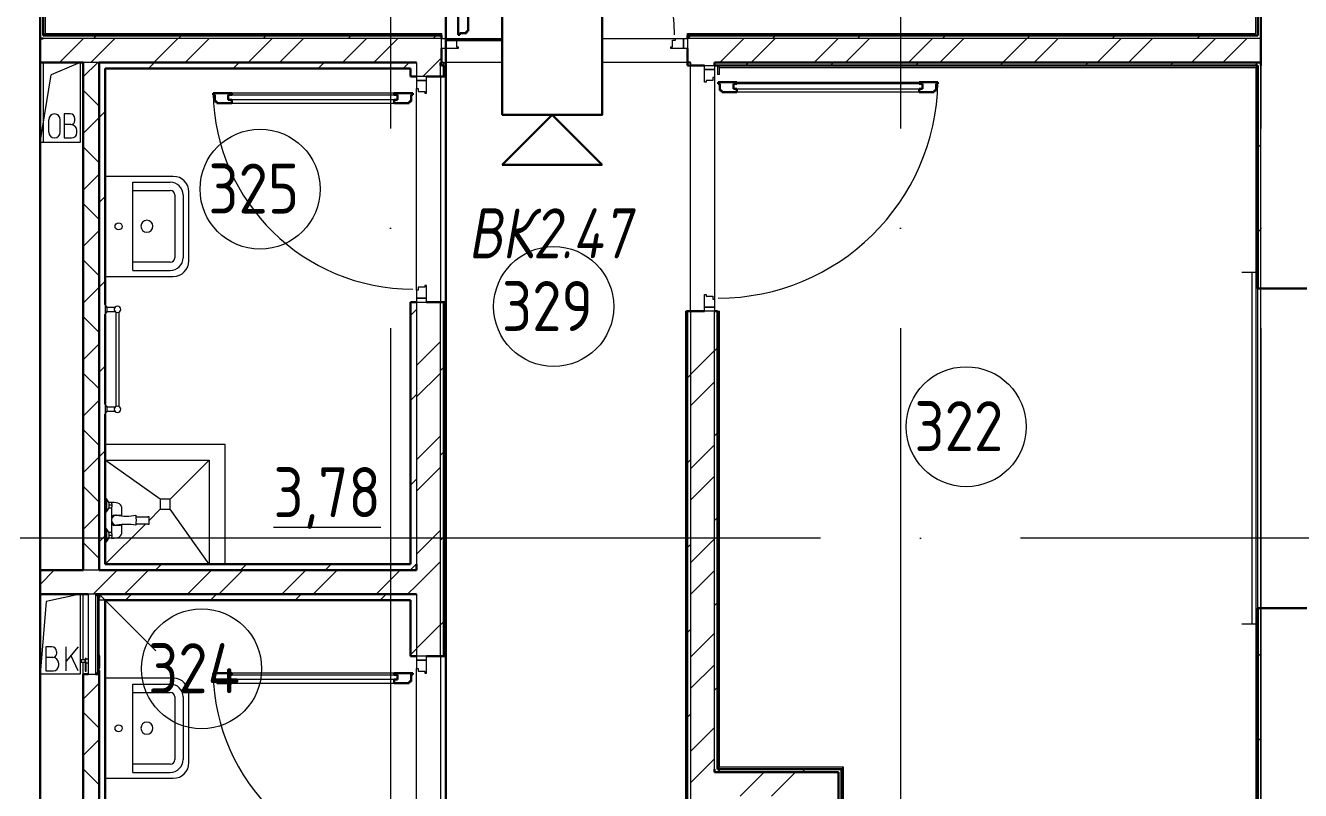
# Model space of a CAD drawing. Header units: millimetres. Extents: x -495897 to 1376592, y -28539 to 470976.
# Drawn here: x 274066 to 280438, y 382674 to 386500 of the extents above; entities that cross this region are included whole.
import ezdxf
from ezdxf.enums import TextEntityAlignment as Align

# ---------------------------------------------------------------- set-up
doc = ezdxf.new("R2010")
doc.units = ezdxf.units.MM
doc.set_wipeout_variables(frame=1)
doc.linetypes.add('ADSK_Линия сетки', pattern=[25, 20, -2.5, 0, -2.5])
for name, color, linetype, lineweight in [('RC-Видеонаблюдение', 5, 'Continuous', 30), ('RC-Линии_связи-Адресные', 5, 'Continuous', 30), ('Двери', 252, 'Continuous', 9), ('Линии', 7, 'Continuous', 9), ('Марки помещений', 252, 'Continuous', 20), ('Обобщенные модели', 252, 'Continuous', 18), ('Оборудование', 8, 'Continuous', 18), ('Ограждение', 252, 'Continuous', 9), ('Оси', 252, 'Continuous', 9), ('Перекрытие', 252, 'Continuous', 18), ('Сантехника', 252, 'Continuous', 9), ('Стены внутренние', 7, 'Continuous', 18), ('Стены наружные', 7, 'Continuous', 18), ('Стены штриховка', 7, 'Continuous', 9)]:
    doc.layers.add(name, color=color, linetype=linetype, lineweight=lineweight)
doc.layers.add('RC-Позиционные_обозначения', color=7, linetype='Continuous')
doc.layers.add('Двери открывание', color=7, linetype='Continuous', lineweight=9, true_color=0xc0c0c0)
doc.styles.add('GOST Common_2', font='', dxfattribs={"width": 0.9, "height": 250})
doc.styles.add('RubezhCAD', font='', dxfattribs={"oblique": 10})
doc.styles.get("Standard").update_dxf_attribs({"font": ''})
doc.styles.get('GOST Common_2').set_extended_font_data('GOST type B')
doc.styles.get('RubezhCAD').set_extended_font_data('GOST type A')
doc.styles.get('Standard').set_extended_font_data('GOST type B')

# ---------------------------------------------------------------- blocks, each defined once
blk = doc.blocks.new('RC-UGO-CAM-01')
blk.add_attdef('PSTN', text='', height=2.5).set_placement((4.626, 3.284), align=Align.BOTTOM_LEFT)
at = {"color": 1}
blk.add_wipeout([(3.743, 0), (6.243, 2.499), (6.243, -2.499)], dxfattribs=at)
blk.add_line((6.243, 2.499), (6.243, -2.499), dxfattribs=at)
blk.add_wipeout([(-3.743, -2.499), (-3.741, 2.497), (3.743, 2.499), (3.743, -2.499)], dxfattribs=at)
for q in [(6.243, 2.499), (6.243, -2.499)]:
    blk.add_line((3.743, 0), q, dxfattribs=at)
blk.add_lwpolyline([(3.743, -2.499), (3.743, 2.499), (-3.743, 2.499), (-3.743, -2.499), (3.743, -2.499)], close=True, dxfattribs=at)
blk = doc.blocks.new('3 этаж')
at = {"color": 251, "lineweight": 18, "true_color": 0x636466}
for p, q in [((274925.4, 23219.9), (274895.8, 22856.6)), ((275095.8, 23256.6), (274925.4, 23219.9)), ((275095.8, 23256.6), (275095.8, 22856.6)), ((274954.6, 22994.2), (274924.6, 22994.2)), ((274924.6, 22994.2), (274924.6, 22874.2)), ((274958, 22940.8), (274924.6, 22940.8)), ((274978, 22960.8), (274978, 22970.8)), ((275084.6, 22994.2), (275024.6, 22922.7)), ((275024.6, 22874.2), (275024.6, 22994.2)), ((275084.6, 22874.2), (275048.7, 22951.3)), ((274988, 22900.8), (274988, 22910.8)), ((275095.8, 22856.6), (274895.8, 22856.6)), ((274924.6, 22874.2), (274961.3, 22874.2))]:
    blk.add_line(p, q, dxfattribs=at)
for centre, radius, start, end in [((274954.6, 22970.8), 23.3, 0, 90), ((274958, 22960.8), 20, 270, 0), ((274958, 22910.8), 30, 0, 90), ((274961.3, 22900.8), 26.7, 270, 0)]:
    blk.add_arc(centre, radius, start, end, dxfattribs=at)
at = {"layer": 'Двери', "color": 251, "lineweight": 30, "true_color": 0x636466}
for p, q in [((276984.8, 26054.6), (276984.8, 26148.6)), ((277034.8, 26148.6), (277034.8, 26072.6)), ((276992.8, 26063.6), (276992.8, 26054.6)), ((277026.8, 26063.6), (276992.8, 26063.6)), ((277026.8, 26072.6), (277026.8, 26063.6)), ((277034.8, 26072.6), (277026.8, 26072.6)), ((276992.8, 26054.6), (276984.8, 26054.6)), ((278283.8, 25817.9), (278377.8, 25817.9)), ((278283.8, 25809.9), (278283.8, 25817.9)), ((278292.8, 25809.9), (278283.8, 25809.9)), ((278292.8, 25775.9), (278292.8, 25809.9)), ((278359.8, 25808.9), (278377.8, 25808.9)), ((278359.8, 25784.9), (278359.8, 25808.9)), ((278377.8, 25808.9), (278377.8, 25817.9)), ((279287.8, 25817.9), (279381.8, 25817.9)), ((279287.8, 25808.9), (279287.8, 25817.9)), ((279305.8, 25808.9), (279287.8, 25808.9)), ((279305.8, 25784.9), (279305.8, 25808.9)), ((279372.8, 25809.9), (279372.8, 25775.9)), ((279381.8, 25809.9), (279372.8, 25809.9)), ((279381.8, 25817.9), (279381.8, 25809.9)), ((275853.8, 25762.9), (275759.8, 25762.9)), ((275759.8, 25762.9), (275759.8, 25754.9)), ((275759.8, 25754.9), (275768.8, 25754.9)), ((275768.8, 25754.9), (275768.8, 25720.9)), ((275835.8, 25753.9), (275853.8, 25753.9)), ((275835.8, 25729.9), (275835.8, 25753.9)), ((275853.8, 25753.9), (275853.8, 25762.9)), ((276757.8, 25762.9), (276663.8, 25762.9)), ((276663.8, 25753.9), (276663.8, 25762.9)), ((276681.8, 25753.9), (276663.8, 25753.9)), ((276681.8, 25729.9), (276681.8, 25753.9)), ((276748.8, 25720.9), (276748.8, 25754.9)), ((276748.8, 25754.9), (276757.8, 25754.9)), ((276757.8, 25754.9), (276757.8, 25762.9)), ((278301.8, 25775.9), (278292.8, 25775.9)), ((278301.8, 25767.9), (278301.8, 25775.9)), ((278377.8, 25767.9), (278301.8, 25767.9)), ((278377.8, 25784.9), (278359.8, 25784.9)), ((278377.8, 25767.9), (278377.8, 25784.9)), ((279287.8, 25784.9), (279305.8, 25784.9)), ((279287.8, 25767.9), (279287.8, 25784.9)), ((279363.8, 25767.9), (279287.8, 25767.9)), ((279363.8, 25775.9), (279363.8, 25767.9)), ((279372.8, 25775.9), (279363.8, 25775.9)), ((275768.8, 25720.9), (275777.8, 25720.9)), ((275777.8, 25720.9), (275777.8, 25712.9)), ((275777.8, 25712.9), (275853.8, 25712.9)), ((275853.8, 25729.9), (275835.8, 25729.9)), ((275853.8, 25712.9), (275853.8, 25729.9)), ((276663.8, 25729.9), (276681.8, 25729.9)), ((276663.8, 25712.9), (276663.8, 25729.9)), ((276663.8, 25712.9), (276739.8, 25712.9)), ((276739.8, 25712.9), (276739.8, 25720.9)), ((276739.8, 25720.9), (276748.8, 25720.9)), ((275853.8, 22862.6), (275759.8, 22862.6)), ((275759.8, 22862.6), (275759.8, 22854.6)), ((275759.8, 22854.6), (275768.8, 22854.6)), ((275768.8, 22854.6), (275768.8, 22820.6)), ((275768.8, 22820.6), (275777.8, 22820.6)), ((275777.8, 22820.6), (275777.8, 22812.6)), ((275777.8, 22812.6), (275853.8, 22812.6)), ((275835.8, 22853.6), (275853.8, 22853.6)), ((275835.8, 22829.6), (275835.8, 22853.6)), ((275853.8, 22829.6), (275835.8, 22829.6)), ((275853.8, 22853.6), (275853.8, 22862.6)), ((275853.8, 22812.6), (275853.8, 22829.6)), ((276757.8, 22862.6), (276663.8, 22862.6)), ((276663.8, 22853.6), (276663.8, 22862.6)), ((276681.8, 22853.6), (276663.8, 22853.6)), ((276663.8, 22829.6), (276681.8, 22829.6)), ((276663.8, 22812.6), (276663.8, 22829.6)), ((276663.8, 22812.6), (276739.8, 22812.6)), ((276681.8, 22829.6), (276681.8, 22853.6)), ((276739.8, 22812.6), (276739.8, 22820.6)), ((276739.8, 22820.6), (276748.8, 22820.6)), ((276748.8, 22820.6), (276748.8, 22854.6)), ((276748.8, 22854.6), (276757.8, 22854.6)), ((276757.8, 22854.6), (276757.8, 22862.6))]:
    blk.add_line(p, q, dxfattribs=at)
at = {"layer": 'Двери', "color": 251, "true_color": 0x636466}
for p, q in [((276900.8, 26036.6), (276920.8, 26036.6)), ((276900.8, 25986.6), (276900.8, 26036.6)), ((276920.8, 26036.6), (276920.8, 25986.6)), ((276920.8, 26036.6), (276961.8, 26036.6)), ((276920.8, 25986.6), (276920.8, 26036.6)), ((276961.8, 26036.6), (276961.8, 26028.6)), ((276961.8, 26028.6), (276975.8, 26028.6)), ((276975.8, 26028.6), (276975.8, 25994.6)), ((278055.8, 26028.6), (278069.8, 26028.6)), ((278055.8, 25994.6), (278055.8, 26028.6)), ((278069.8, 26028.6), (278069.8, 26036.6)), ((278069.8, 26036.6), (278110.8, 26036.6)), ((278110.8, 26036.6), (278130.8, 26036.6)), ((278110.8, 25986.6), (278110.8, 26036.6)), ((278110.8, 26036.6), (278110.8, 25986.6)), ((278130.8, 26036.6), (278130.8, 25986.6)), ((276920.8, 25986.6), (276900.8, 25986.6)), ((276984.8, 25986.6), (276920.8, 25986.6)), ((276975.8, 25994.6), (276984.8, 25994.6)), ((276984.8, 25994.6), (276984.8, 25986.6)), ((278046.8, 25994.6), (278055.8, 25994.6)), ((278046.8, 25986.6), (278046.8, 25994.6)), ((278110.8, 25986.6), (278046.8, 25986.6)), ((278130.8, 25986.6), (278110.8, 25986.6)), ((278215.8, 25881.9), (278215.8, 25901.9)), ((278215.8, 25901.9), (278265.8, 25901.9)), ((278265.8, 25881.9), (278215.8, 25881.9)), ((278215.8, 25881.9), (278265.8, 25881.9)), ((278215.8, 25817.9), (278215.8, 25881.9)), ((278265.8, 25901.9), (278265.8, 25881.9)), ((278265.8, 25881.9), (278265.8, 25840.9)), ((276825.8, 25846.9), (276775.8, 25846.9)), ((276775.8, 25846.9), (276775.8, 25826.9)), ((276775.8, 25826.9), (276825.8, 25826.9)), ((276825.8, 25826.9), (276775.8, 25826.9)), ((276775.8, 25826.9), (276775.8, 25785.9)), ((276825.8, 25826.9), (276825.8, 25846.9)), ((276825.8, 25762.9), (276825.8, 25826.9)), ((278223.8, 25817.9), (278215.8, 25817.9)), ((278223.8, 25826.9), (278223.8, 25817.9)), ((278257.8, 25826.9), (278223.8, 25826.9)), ((278257.8, 25840.9), (278257.8, 25826.9)), ((278265.8, 25840.9), (278257.8, 25840.9)), ((278359.8, 25808.9), (278359.8, 25784.9)), ((279305.8, 25808.9), (278359.8, 25808.9)), ((278377.8, 25817.9), (279287.8, 25817.9)), ((279305.8, 25784.9), (279305.8, 25808.9)), ((275835.8, 25753.9), (276681.8, 25753.9)), ((275835.8, 25729.9), (275835.8, 25753.9)), ((276663.8, 25762.9), (275853.8, 25762.9)), ((276681.8, 25753.9), (276681.8, 25729.9)), ((276775.8, 25785.9), (276783.8, 25785.9)), ((276783.8, 25785.9), (276783.8, 25771.9)), ((276783.8, 25771.9), (276817.8, 25771.9)), ((276817.8, 25771.9), (276817.8, 25762.9)), ((276817.8, 25762.9), (276825.8, 25762.9)), ((278359.8, 25784.9), (279305.8, 25784.9)), ((279287.8, 25767.9), (278377.8, 25767.9)), ((276681.8, 25729.9), (275835.8, 25729.9)), ((275853.8, 25712.9), (276663.8, 25712.9)), ((280980.8, 24866.6), (280901.3, 24866.6)), ((280950.8, 24866.6), (280950.8, 23106.6)), ((276817.8, 24791.9), (276783.8, 24791.9)), ((276783.8, 24791.9), (276783.8, 24777.9)), ((276825.8, 24800.9), (276817.8, 24800.9)), ((276817.8, 24800.9), (276817.8, 24791.9)), ((276825.8, 24736.9), (276825.8, 24800.9)), ((276775.8, 24777.9), (276775.8, 24736.9)), ((276783.8, 24777.9), (276775.8, 24777.9)), ((276825.8, 24736.9), (276775.8, 24736.9)), ((276775.8, 24736.9), (276775.8, 24716.9)), ((276775.8, 24736.9), (276825.8, 24736.9)), ((276825.8, 24716.9), (276825.8, 24736.9)), ((278215.8, 24755.9), (278223.8, 24755.9)), ((278215.8, 24691.9), (278215.8, 24755.9)), ((278223.8, 24755.9), (278223.8, 24746.9)), ((278223.8, 24746.9), (278257.8, 24746.9)), ((278257.8, 24746.9), (278257.8, 24732.9)), ((278257.8, 24732.9), (278265.8, 24732.9)), ((278265.8, 24732.9), (278265.8, 24691.9)), ((276775.8, 24716.9), (276825.8, 24716.9)), ((278215.8, 24691.9), (278265.8, 24691.9)), ((278215.8, 24671.9), (278215.8, 24691.9)), ((278265.8, 24691.9), (278215.8, 24691.9)), ((278265.8, 24671.9), (278215.8, 24671.9)), ((278265.8, 24691.9), (278265.8, 24671.9)), ((280980.8, 23106.6), (280901.3, 23106.6)), ((276825.8, 22946.6), (276775.8, 22946.6)), ((276775.8, 22946.6), (276775.8, 22926.6)), ((276825.8, 22926.6), (276825.8, 22946.6)), ((276775.8, 22926.6), (276825.8, 22926.6)), ((276825.8, 22926.6), (276775.8, 22926.6)), ((276775.8, 22926.6), (276775.8, 22885.6)), ((276775.8, 22885.6), (276783.8, 22885.6)), ((276783.8, 22885.6), (276783.8, 22871.6)), ((276825.8, 22862.6), (276825.8, 22926.6)), ((275835.8, 22853.6), (276681.8, 22853.6)), ((275835.8, 22829.6), (275835.8, 22853.6)), ((276681.8, 22829.6), (275835.8, 22829.6)), ((276663.8, 22862.6), (275853.8, 22862.6)), ((275853.8, 22812.6), (276663.8, 22812.6)), ((276681.8, 22853.6), (276681.8, 22829.6)), ((276783.8, 22871.6), (276817.8, 22871.6)), ((276817.8, 22871.6), (276817.8, 22862.6)), ((276817.8, 22862.6), (276825.8, 22862.6))]:
    blk.add_line(p, q, dxfattribs=at)
at = {"layer": 'Двери открывание', "color": 251, "true_color": 0x636466}
for centre, radius, start, end in [((276966.8, 26054.6), 1098, 0, 89.06068), ((278283.8, 25835.9), 1098, 270, 359.06068), ((276757.8, 25780.9), 998, 181.03345, 270), ((276757.8, 22880.6), 998, 181.03345, 270)]:
    blk.add_arc(centre, radius, start, end, dxfattribs=at)
at = {"layer": 'Линии', "color": 251, "lineweight": 18, "ltscale": 200, "true_color": 0x636466}
for p, q in [((275095.8, 25916.6), (274949.9, 25855.5)), ((275095.8, 25916.6), (275095.8, 25516.6)), ((274895.8, 25516.6), (274949.9, 25855.5)), ((274938.3, 25567.8), (274938.3, 25630.4)), ((274995.6, 25567.8), (274995.6, 25630.4)), ((275045.8, 25659.1), (275015.8, 25659.1)), ((275015.8, 25659.1), (275015.8, 25539.1)), ((275069.1, 25625.7), (275069.1, 25635.7)), ((275049.1, 25605.7), (275015.8, 25605.7)), ((275079.1, 25565.7), (275079.1, 25575.7)), ((275095.8, 25516.6), (274895.8, 25516.6)), ((275015.8, 25539.1), (275052.5, 25539.1))]:
    blk.add_line(p, q, dxfattribs=at)
at = {"layer": 'Линии', "color": 251, "lineweight": 18, "true_color": 0x636466}
for centre, radius, start, end in [((274966.9, 25630.4), 28.7, 0, 180), ((275045.8, 25635.7), 23.3, 0, 90), ((275049.1, 25625.7), 20, 270, 0), ((274966.9, 25567.8), 28.7, 180, 0), ((275049.1, 25575.7), 30, 0, 90), ((275052.5, 25565.7), 26.7, 270, 0)]:
    blk.add_arc(centre, radius, start, end, dxfattribs=at)
at = {"layer": 'Марки помещений', "color": 251, "true_color": 0x636466}
for centre in [(275994.5, 25283.2), (277461.8, 24695.7), (279523.1, 24094.8), (275702.1, 22884.1)]:
    blk.add_circle(centre, 300, dxfattribs=at)
at = {"layer": 'Обобщенные модели', "color": 251, "true_color": 0x636466}
for p, q in [((275560.8, 25346.9), (275220.8, 25346.9)), ((275358.8, 25317.4), (275545.9, 25317.4)), ((275358.8, 24876.3), (275358.8, 25317.4)), ((275358.8, 25276.1), (275545.9, 25276.1)), ((275568.2, 25253.9), (275568.2, 24939.8)), ((275609.5, 25253.9), (275609.5, 24939.8)), ((275638.8, 25096.9), (275638.8, 25268.9)), ((275638.8, 24924.8), (275638.8, 25096.9)), ((275545.9, 24917.6), (275358.8, 24917.6)), ((275358.8, 24876.3), (275545.9, 24876.3)), ((275220.8, 24846.8), (275560.8, 24846.8)), ((275820.8, 24006.6), (275220.8, 24006.6)), ((275820.8, 23406.6), (275820.8, 24006.6)), ((275220.8, 23926.6), (275740.8, 23926.6)), ((275495.8, 23731.6), (275220.8, 23926.6)), ((275740.8, 23926.6), (275545.8, 23731.6)), ((275740.8, 23926.6), (275740.8, 23406.6)), ((275495.8, 23731.6), (275495.8, 23681.6)), ((275545.8, 23731.6), (275495.8, 23731.6)), ((275545.8, 23681.6), (275545.8, 23731.6)), ((275440.6, 23626.4), (275495.8, 23681.6)), ((275495.8, 23681.6), (275545.8, 23681.6)), ((275740.8, 23406.6), (275545.8, 23681.6)), ((275220.8, 23406.6), (275421.6, 23607.4)), ((275560.8, 22836.6), (275220.8, 22836.6)), ((275358.8, 22807.1), (275545.9, 22807.1)), ((275358.8, 22366), (275358.8, 22807.1)), ((275358.8, 22765.8), (275545.9, 22765.8)), ((275638.8, 22586.7), (275638.8, 22758.6)), ((275568.2, 22743.6), (275568.2, 22429.5)), ((275609.5, 22743.6), (275609.5, 22429.5)), ((275638.8, 22414.5), (275638.8, 22586.7)), ((275545.9, 22407.3), (275358.8, 22407.3)), ((275358.8, 22366), (275545.9, 22366)), ((275220.8, 22336.5), (275560.8, 22336.5))]:
    blk.add_line(p, q, dxfattribs=at)
for centre in [(275287.1, 25096.8), (275287.1, 22586.6)]:
    blk.add_circle(centre, 17.5, dxfattribs=at)
for centre, radius, start, end in [((275545.9, 25253.9), 63.6, 0, 90), ((275560.8, 25268.9), 78, 0, 90), ((275545.9, 25253.9), 22.3, 0, 90), ((275428.9, 25097.3), 30, 90, 270), ((275428.9, 25097.3), 30, 270, 90), ((275545.9, 24939.8), 63.6, 270, 0), ((275545.9, 24939.8), 22.3, 270, 0), ((275560.8, 24924.8), 78, 270, 0), ((275560.8, 22758.6), 78, 0, 90), ((275545.9, 22743.6), 63.6, 0, 90), ((275545.9, 22743.6), 22.3, 0, 90), ((275428.9, 22587), 30, 90, 270), ((275428.9, 22587), 30, 270, 90), ((275545.9, 22429.5), 63.6, 270, 0), ((275545.9, 22429.5), 22.3, 270, 0), ((275560.8, 22414.5), 78, 270, 0)]:
    blk.add_arc(centre, radius, start, end, dxfattribs=at)
at = {"layer": 'Обобщенные модели', "color": 251, "lineweight": 9, "true_color": 0x636466}
for centre, radius, start, end in [((275277.2, 23627), 24.9, 90, 270), ((275325.8, 23924.2), 276.6, 259.88279, 280.11721), ((275190.1, 23627), 186, 352.30704, 7.69296), ((275325.8, 23329.8), 276.6, 79.88279, 100.11721)]:
    blk.add_arc(centre, radius, start, end, dxfattribs=at)
for points, knots in [([(275258.9, 23643.8), (275258.8, 23643.7), (275258.4, 23643.3), (275257.9, 23642.7), (275257.4, 23642), (275256.9, 23641.4), (275256.6, 23640.9), (275256.4, 23640.6)], [0.5266216, 0.5266216, 0.5266216, 0.5266216, 0.5357143, 0.5714286, 0.5892857, 0.6071429, 0.634202, 0.634202, 0.634202, 0.634202]), ([(275263.5, 23647.8), (275263.2, 23647.6), (275262.5, 23647.1), (275261.9, 23646.6), (275261.5, 23646.3)], [0.36280917, 0.36280917, 0.36280917, 0.36280917, 0.39285714, 0.42857143, 0.42857143, 0.42857143, 0.42857143]), ([(275269.3, 23650.6), (275269.1, 23650.5), (275268.4, 23650.3), (275267.4, 23649.9), (275266.5, 23649.5), (275266.1, 23649.3)], [0.19772091, 0.19772091, 0.19772091, 0.19772091, 0.21428571, 0.25, 0.28571429, 0.28571429, 0.28571429, 0.28571429]), ([(275253, 23632.8), (275252.9, 23632.3), (275252.7, 23631.4), (275252.4, 23629.5), (275252.3, 23628), (275252.3, 23627)], [0.8571429, 0.8571429, 0.8571429, 0.8571429, 0.8928571, 0.9285714, 1, 1, 1, 1]), ([(275252.3, 23627), (275252.3, 23626), (275252.4, 23624.5), (275252.7, 23622.6), (275252.9, 23621.7), (275253, 23621.2)], [0, 0, 0, 0, 0.0714286, 0.1071429, 0.1428571, 0.1428571, 0.1428571, 0.1428571]), ([(275254.9, 23638), (275254.8, 23637.8), (275254.6, 23637.4), (275254.2, 23636.6), (275253.9, 23635.7), (275253.7, 23635.1), (275253.6, 23634.8)], [0.71428571, 0.71428571, 0.71428571, 0.71428571, 0.73214286, 0.75, 0.78571429, 0.8032683, 0.8032683, 0.8032683, 0.8032683]), ([(275253.6, 23619.2), (275253.7, 23619), (275253.9, 23618.3), (275254.2, 23617.5), (275254.6, 23616.6), (275254.8, 23616.2), (275254.9, 23616)], [0.1967317, 0.1967317, 0.1967317, 0.1967317, 0.21428571, 0.25, 0.26785714, 0.28571429, 0.28571429, 0.28571429, 0.28571429]), ([(275256.4, 23613.4), (275256.6, 23613.1), (275256.9, 23612.6), (275257.4, 23612), (275257.8, 23611.5), (275258.2, 23611), (275258.6, 23610.6), (275258.8, 23610.3), (275258.9, 23610.2)], [0.365798, 0.365798, 0.365798, 0.365798, 0.3928571, 0.4107143, 0.4285714, 0.4464286, 0.4642857, 0.4733784, 0.4733784, 0.4733784, 0.4733784]), ([(275261.9, 23607.4), (275262.1, 23607.2), (275262.6, 23606.8), (275263.2, 23606.4), (275263.5, 23606.2)], [0.58294052, 0.58294052, 0.58294052, 0.58294052, 0.60714286, 0.63719083, 0.63719083, 0.63719083, 0.63719083]), ([(275266.1, 23604.7), (275266.5, 23604.5), (275267.4, 23604.1), (275268.4, 23603.7), (275269.1, 23603.5), (275269.3, 23603.4)], [0.71428571, 0.71428571, 0.71428571, 0.71428571, 0.75, 0.78571429, 0.80227909, 0.80227909, 0.80227909, 0.80227909])]:
    blk.add_open_spline(points, degree=3, knots=knots, dxfattribs=at)
for points in [[(275277.2, 23651.9), (275275.3, 23651.9), (275273.3, 23651.7), (275271.4, 23651.2)], [(275271.4, 23602.8), (275273.3, 23602.3), (275275.3, 23602.1), (275277.2, 23602.1)]]:
    blk.add_open_spline(points, degree=3, dxfattribs=at)
at = {"layer": 'Оборудование', "color": 251, "true_color": 0x636466}
for p, q in [((275172.2, 23256.6), (275135.8, 23256.6)), ((275135.8, 23256.6), (275135.8, 22856.6)), ((275173.1, 22857.5), (275173.1, 23255.6)), ((275182.8, 23249.6), (275173.1, 23249.6)), ((275183.8, 22864.5), (275183.8, 23248.6)), ((275190.8, 23237.6), (275185.3, 23237.6)), ((275190.8, 23256.6), (275473.6, 22973.7)), ((275190.8, 22875.6), (275190.8, 23237.6)), ((275192.8, 22953.1), (275190.8, 22953.1)), ((275192.8, 22949.1), (275192.8, 22953.1)), ((275192.8, 22949.1), (275192.8, 22888.6)), ((275117.9, 22929.2), (275100.4, 22929.2)), ((275100.4, 22929.2), (275100.4, 22916.9)), ((275100.4, 22916.9), (275117.9, 22916.9)), ((275119.9, 22931.1), (275117.9, 22929.2)), ((275117.9, 22929.2), (275117.9, 22916.9)), ((275117.9, 22916.9), (275119.9, 22915)), ((275135.8, 22932.7), (275119.9, 22932.7)), ((275119.9, 22932.7), (275119.9, 22913.4)), ((275119.9, 22913.4), (275135.8, 22913.4)), ((275125.4, 22936.1), (275120.4, 22936.1)), ((275120.4, 22936.1), (275120.4, 22927.9)), ((275120.4, 22918.2), (275120.4, 22872.4)), ((275125.4, 22927.9), (275125.4, 22936.1)), ((275125.4, 22872.4), (275125.4, 22918.2)), ((275185.3, 22875.6), (275190.8, 22875.6)), ((275190.8, 22884.6), (275192.8, 22884.6)), ((275192.8, 22884.6), (275192.8, 22888.6)), ((275120.4, 22872.4), (275125.4, 22872.4)), ((275135.8, 22856.6), (275172.2, 22856.6)), ((275173.1, 22863.6), (275182.8, 22863.6))]:
    blk.add_line(p, q, dxfattribs=at)
for points, knots in [([(275173.1, 23255.6), (275173.1, 23255.7), (275173.1, 23255.8), (275173, 23256), (275172.9, 23256.2), (275172.8, 23256.3), (275172.6, 23256.4), (275172.4, 23256.5), (275172.2, 23256.6), (275172.2, 23256.6)], [-1, -1, -1, -1, -0.833333, -0.75, -0.583333, -0.458333, -0.333333, -0.166667, 0, 0, 0, 0]), ([(275183.8, 23248.6), (275183.8, 23248.7), (275183.8, 23248.8), (275183.7, 23249), (275183.7, 23249.1), (275183.6, 23249.2), (275183.5, 23249.3), (275183.3, 23249.4), (275183.1, 23249.5), (275182.9, 23249.6), (275182.8, 23249.6)], [-1, -1, -1, -1, -0.833333, -0.75, -0.666667, -0.583333, -0.458333, -0.333333, -0.166667, 0, 0, 0, 0]), ([(275185.3, 23237.6), (275185.2, 23237.6), (275185, 23237.6), (275184.7, 23237.7), (275184.5, 23237.8), (275184.4, 23237.9), (275184.2, 23238), (275184.1, 23238.2), (275184, 23238.3), (275183.9, 23238.5), (275183.8, 23238.8), (275183.8, 23239), (275183.8, 23239.1)], [-1, -1, -1, -1, -0.833333, -0.75, -0.666667, -0.583333, -0.5, -0.416667, -0.333333, -0.25, -0.166667, 0, 0, 0, 0]), ([(275183.8, 22874), (275183.8, 22874.2), (275183.8, 22874.4), (275183.9, 22874.6), (275184, 22874.8), (275184.1, 22875), (275184.2, 22875.1), (275184.4, 22875.2), (275184.5, 22875.4), (275184.7, 22875.4), (275185, 22875.5), (275185.2, 22875.6), (275185.3, 22875.6)], [0, 0, 0, 0, 0.166667, 0.25, 0.333333, 0.416667, 0.5, 0.583333, 0.666667, 0.75, 0.833333, 1, 1, 1, 1]), ([(275172.2, 22856.6), (275172.2, 22856.6), (275172.4, 22856.6), (275172.6, 22856.7), (275172.8, 22856.8), (275172.9, 22856.9), (275173, 22857.1), (275173.1, 22857.2), (275173.1, 22857.4), (275173.1, 22857.5)], [0, 0, 0, 0, 0.166667, 0.333333, 0.458333, 0.583333, 0.708333, 0.833333, 1, 1, 1, 1]), ([(275182.8, 22863.6), (275182.9, 22863.6), (275183.1, 22863.6), (275183.3, 22863.7), (275183.5, 22863.8), (275183.6, 22863.9), (275183.7, 22864), (275183.7, 22864.1), (275183.8, 22864.3), (275183.8, 22864.4), (275183.8, 22864.5)], [0, 0, 0, 0, 0.166667, 0.333333, 0.458333, 0.583333, 0.666667, 0.75, 0.833333, 1, 1, 1, 1])]:
    blk.add_open_spline(points, degree=3, knots=knots, dxfattribs=at)
at = {"layer": 'Ограждение', "color": 251, "true_color": 0x636466}
for p, q in [((280970.8, 26061.6), (280970.8, 27086.1)), ((274920.8, 26554.9), (274920.8, 26061.6)), ((274920.8, 26061.6), (274910.8, 26051.6)), ((274910.8, 26051.6), (274920.8, 26061.6)), ((274920.8, 26061.6), (276900.8, 26061.6)), ((276900.8, 26061.6), (276900.8, 26051.6)), ((278130.8, 26061.6), (280970.8, 26061.6)), ((278130.8, 26051.6), (278130.8, 26061.6)), ((276910.8, 25916.6), (276920.8, 25916.6)), ((276910.8, 25916.6), (276910.8, 25901.6)), ((276920.8, 25846.9), (276920.8, 25916.6)), ((278290.8, 25891.6), (278280.8, 25901.6)), ((278280.8, 25901.6), (278280.8, 25856.9)), ((278290.8, 25856.9), (278290.8, 25891.6)), ((278290.8, 25891.6), (280970.8, 25891.6)), ((280970.8, 25891.6), (280980.8, 25901.6)), ((280970.8, 25891.6), (280970.8, 21841.6)), ((276920.8, 25846.9), (276915.8, 25846.9)), ((278290.8, 25856.9), (278280.8, 25856.9)), ((276915.8, 24716.9), (276920.8, 24716.9)), ((276920.8, 22946.6), (276920.8, 24716.9)), ((278120.8, 24671.9), (278125.8, 24671.9)), ((278120.8, 24671.9), (278120.8, 19666.6)), ((278280.8, 24671.9), (278290.8, 24671.9)), ((278290.8, 22391.6), (278290.8, 24671.9)), ((276920.8, 22946.6), (276915.8, 22946.6)), ((278290.8, 22391.6), (278280.8, 22381.6)), ((278910.8, 22391.6), (278290.8, 22391.6)), ((278910.8, 22391.6), (278900.8, 22381.6)), ((278910.8, 20271.6), (278910.8, 22391.6))]:
    blk.add_line(p, q, dxfattribs=at)
at = {"layer": 'Ограждение', "color": 251, "linetype": 'Continuous', "true_color": 0x636466}
for p, q in [((275081.8, 26051.6), (275081.8, 26061.6)), ((275681.8, 26051.6), (275681.8, 26061.6)), ((276281.8, 26051.6), (276281.8, 26061.6)), ((276881.8, 26051.6), (276881.8, 26061.6))]:
    blk.add_line(p, q, dxfattribs=at)
at = {"layer": 'Оси', "color": 251, "linetype": 'ADSK_Линия сетки', "ltscale": 200, "true_color": 0x636466}
for p, q in [((274895.8, 34587.2), (274895.8, -31389.6)), ((276645.8, 34587.2), (276645.8, -31389.6)), ((279195.8, 34587.2), (279195.8, -31389.6)), ((280995.8, 34587.2), (280995.8, -31389.6)), ((308795.8, 23536.6), (237073.5, 23536.6))]:
    blk.add_line(p, q, dxfattribs=at)
at = {"layer": 'Перекрытие', "color": 251, "true_color": 0x636466}
for p, q in [((275095.8, 25916.6), (275095.8, 25516.6)), ((275095.8, 25516.6), (274895.8, 25516.6))]:
    blk.add_line(p, q, dxfattribs=at)
at = {"layer": 'Сантехника', "color": 251, "true_color": 0x636466}
for p, q in [((275230.8, 24691.7), (275220.8, 24706.7)), ((275220.8, 24706.7), (275220.8, 24656.7)), ((275220.8, 24656.7), (275230.8, 24671.7)), ((275220.8, 24656.7), (275230.8, 24671.7)), ((275269.3, 24691.7), (275230.8, 24691.7)), ((275230.8, 24671.7), (275230.8, 24691.7)), ((275230.8, 24671.7), (275269.3, 24671.7)), ((275272.8, 24668.6), (275272.8, 24194.4)), ((275290.8, 24194.4), (275290.8, 24669.1)), ((275230.8, 24191.7), (275220.8, 24206.7)), ((275220.8, 24206.7), (275220.8, 24156.7)), ((275220.8, 24156.7), (275230.8, 24171.7)), ((275220.8, 24156.7), (275230.8, 24171.7)), ((275269.3, 24191.7), (275230.8, 24191.7)), ((275230.8, 24171.7), (275230.8, 24191.7)), ((275230.8, 24171.7), (275269.3, 24171.7)), ((275227.1, 23734.1), (275220.8, 23734.1)), ((275240.8, 23713.6), (275227.1, 23734.1)), ((275227.1, 23734.1), (275227.1, 23669)), ((275240.8, 23701.6), (275240.8, 23716.6)), ((275240.8, 23716.6), (275253.8, 23716.6)), ((275253.8, 23709.5), (275253.8, 23716.4)), ((275253.8, 23709.5), (275253.8, 23701.6)), ((275220.8, 23669), (275227.1, 23669)), ((275227.1, 23669), (275240.8, 23689.6)), ((275240.8, 23686.6), (275240.8, 23701.6)), ((275253.8, 23701.6), (275240.8, 23701.6)), ((275253.8, 23686.6), (275240.8, 23686.6)), ((275253.8, 23701.6), (275253.8, 23693.7)), ((275253.8, 23644.5), (275253.8, 23693.7)), ((275253.8, 23644.5), (275258.1, 23644.5)), ((275253.8, 23634.9), (275253.8, 23644.5)), ((275261.4, 23653.1), (275295.4, 23653.1)), ((275271.6, 23651.2), (275261.4, 23653.1)), ((275295.4, 23653.1), (275284.7, 23651.3)), ((275304, 23649.5), (275304, 23685.6)), ((275374.9, 23644.5), (275433.5, 23644.5)), ((275440.8, 23644.5), (275433.5, 23644.5)), ((275440.8, 23607.4), (275440.8, 23644.5)), ((275227.1, 23584.1), (275220.8, 23584.1)), ((275240.8, 23563.6), (275227.1, 23584.1)), ((275227.1, 23584.1), (275227.1, 23519.1)), ((275253.8, 23607.4), (275253.8, 23619.1)), ((275259.1, 23607.4), (275253.8, 23607.4)), ((275253.8, 23559.5), (275253.8, 23607.4)), ((275261.4, 23600.6), (275274.1, 23602.5)), ((275295.4, 23600.6), (275261.4, 23600.6)), ((275295.4, 23600.6), (275281.7, 23602.5)), ((275304, 23567.2), (275304, 23604.5)), ((275433.5, 23607.4), (275374.8, 23607.4)), ((275433.5, 23607.4), (275440.8, 23607.4)), ((275220.8, 23519.1), (275227.1, 23519.1)), ((275227.1, 23519.1), (275240.8, 23539.6)), ((275240.8, 23551.6), (275240.8, 23566.6)), ((275240.8, 23566.6), (275253.8, 23566.6)), ((275240.8, 23536.6), (275240.8, 23551.6)), ((275240.8, 23551.6), (275253.8, 23551.6)), ((275253.8, 23536.6), (275240.8, 23536.6)), ((275253.8, 23559.5), (275253.8, 23551.6)), ((275253.8, 23551.6), (275253.8, 23543.7)), ((275253.8, 23536.4), (275253.8, 23543.7))]:
    blk.add_line(p, q, dxfattribs=at)
for centre, start, end in [((275281.8, 24681.7), 90, 270), ((275281.8, 24681.7), 270, 90), ((275281.8, 24181.7), 90, 270), ((275281.8, 24181.7), 270, 90)]:
    blk.add_arc(centre, 16, start, end, dxfattribs=at)
for points, knots in [([(275269.3, 24691.7), (275269.3, 24691.7), (275269.2, 24691.6), (275269, 24691.3), (275268.8, 24691.1), (275268.6, 24690.8), (275268.3, 24690.4), (275268, 24689.9), (275267.4, 24688.9), (275266.7, 24687.3), (275266.1, 24685.2), (275265.9, 24683.6), (275265.8, 24682.6), (275265.8, 24682.1)], [0, 0, 0, 0, 0.0555556, 0.0833333, 0.1111111, 0.1388889, 0.1666667, 0.1944444, 0.2222222, 0.3333333, 0.3888889, 0.4444444, 0.4884465, 0.4884465, 0.4884465, 0.4884465]), ([(275266.6, 24676.6), (275266.9, 24675.9), (275267.2, 24675), (275267.7, 24674.2), (275267.9, 24673.6), (275268.3, 24673), (275268.6, 24672.6), (275268.8, 24672.4), (275268.9, 24672.2), (275269, 24672), (275269.2, 24671.8), (275269.3, 24671.7), (275269.3, 24671.7)], [0.6666667, 0.6666667, 0.6666667, 0.6666667, 0.75, 0.7708333, 0.7916667, 0.8333333, 0.875, 0.8854167, 0.8958333, 0.9166667, 0.9583333, 1, 1, 1, 1]), ([(275268.8, 24191.1), (275268.7, 24191), (275268.6, 24190.8), (275268.3, 24190.4), (275268, 24189.9), (275267.4, 24188.9), (275266.7, 24187.3), (275266.1, 24185.2), (275265.9, 24183.6), (275265.8, 24182.5), (275265.8, 24181.9)], [0.1111111, 0.1111111, 0.1111111, 0.1111111, 0.1388889, 0.1666667, 0.1944444, 0.2222222, 0.3333333, 0.3888889, 0.4444444, 0.4925448, 0.4925448, 0.4925448, 0.4925448]), ([(275266.6, 24176.6), (275266.9, 24175.9), (275267.2, 24175), (275267.7, 24174.2), (275267.9, 24173.6), (275268.3, 24173), (275268.6, 24172.6), (275268.8, 24172.4), (275268.9, 24172.2), (275269, 24172), (275269.2, 24171.8), (275269.3, 24171.7), (275269.3, 24171.7)], [0.6666667, 0.6666667, 0.6666667, 0.6666667, 0.75, 0.7708333, 0.7916667, 0.8333333, 0.875, 0.8854167, 0.8958333, 0.9166667, 0.9583333, 1, 1, 1, 1])]:
    blk.add_open_spline(points, degree=3, knots=knots, dxfattribs=at)
for points in [[(275265.9, 24679.9), (275265.9, 24679.3), (275266, 24678.8), (275266.2, 24678.2)], [(275265.9, 24179.9), (275265.9, 24179.3), (275266, 24178.8), (275266.2, 24178.2)], [(275304, 23685.6), (275304, 23706.1), (275287.3, 23716.4), (275253.8, 23716.4)], [(275256.5, 23640.8), (275257, 23642.1), (275257.5, 23643.3), (275258.1, 23644.5)], [(275257.1, 23644.5), (275257.7, 23646), (275259, 23649), (275260.6, 23651.8), (275261.4, 23653.1)], [(275295.4, 23653.1), (275296, 23652.2), (275296.6, 23651.2), (275297.1, 23650.2)], [(275259.1, 23607.4), (275257.9, 23609.5), (275256.9, 23611.7), (275256.1, 23614)], [(275261.4, 23600.6), (275260.7, 23601.7), (275259.4, 23603.9), (275258.3, 23606.2), (275257.9, 23607.4)], [(275297.3, 23603.9), (275296.7, 23602.8), (275296.1, 23601.7), (275295.4, 23600.6)], [(275253.8, 23536.4), (275287.3, 23536.4), (275304, 23546.6), (275304, 23567.2)]]:
    blk.add_open_spline(points, degree=3, dxfattribs=at)
at = {"layer": 'Стены внутренние', "color": 251, "lineweight": 30, "true_color": 0x636466}
for p, q in [((274895.8, 25916.6), (274895.8, 23376.6)), ((281225.8, 24786.6), (280995.8, 24786.6)), ((274895.8, 23256.6), (274895.8, 17536.6)), ((281225.8, 23186.6), (280995.8, 23186.6))]:
    blk.add_line(p, q, dxfattribs=at)
at = {"layer": 'Стены внутренние', "color": 251, "true_color": 0x636466}
blk.add_line((280995.8, 23186.6), (280995.8, 25901.6), dxfattribs=at)
at = {"layer": 'Стены наружные', "color": 251, "lineweight": 30, "true_color": 0x636466}
for p, q in [((280980.8, 26051.6), (280980.8, 29221.6)), ((280995.8, 29236.6), (280995.8, 25901.6)), ((274895.8, 25916.6), (274895.8, 26554.8)), ((274910.8, 26554.9), (274910.8, 26051.6)), ((274895.8, 26036.6), (274910.8, 26036.6)), ((276900.8, 26051.6), (274910.8, 26051.6)), ((276900.8, 26051.6), (276900.8, 26036.6)), ((280980.8, 26051.6), (278130.8, 26051.6)), ((278130.8, 26051.6), (278130.8, 26036.6)), ((276900.8, 25901.6), (276900.8, 25986.6)), ((278130.8, 25901.9), (278130.8, 25986.6)), ((274895.8, 25916.6), (275110.8, 25916.6)), ((275110.8, 25916.6), (275110.8, 23376.6)), ((275190.8, 25916.6), (276775.8, 25916.6)), ((275190.8, 25916.6), (275190.8, 23376.6)), ((276745.8, 25886.6), (275220.8, 25886.6)), ((275220.8, 25886.6), (275220.8, 24706.7)), ((276745.8, 25886.6), (276745.8, 25846.9)), ((276895.8, 25916.6), (276895.8, 25901.6)), ((276910.8, 25901.6), (276900.8, 25901.6)), ((276910.8, 25896.6), (276910.8, 25901.6)), ((276915.8, 25896.6), (276910.8, 25896.6)), ((276915.8, 25846.9), (276915.8, 25896.6)), ((278145.8, 25916.6), (278130.8, 25916.6)), ((278130.8, 25901.9), (278215.8, 25901.9)), ((278265.8, 25916.6), (278265.8, 25901.9)), ((280995.8, 25916.6), (278265.8, 25916.6)), ((280980.8, 25901.6), (278265.8, 25901.6)), ((280980.8, 25901.6), (280980.8, 24786.6)), ((276745.8, 25846.9), (276775.8, 25846.9)), ((276825.8, 25846.9), (276915.8, 25846.9)), ((280980.8, 24786.6), (280995.8, 24786.6)), ((276745.8, 24716.9), (276745.8, 23406.6)), ((276745.8, 24716.9), (276775.8, 24716.9)), ((276825.8, 24716.9), (276915.8, 24716.9)), ((276915.8, 22946.6), (276915.8, 24716.9)), ((278125.8, 24671.9), (278215.8, 24671.9)), ((278125.8, 24671.9), (278125.8, 19651.6)), ((278280.8, 24671.9), (278265.8, 24671.9)), ((278280.8, 22381.6), (278280.8, 24671.9)), ((275220.8, 24656.7), (275220.8, 24206.7)), ((275220.8, 24156.7), (275220.8, 23406.6)), ((275220.8, 23406.6), (276745.8, 23406.6)), ((276775.8, 23376.6), (276775.8, 23406.6)), ((274895.8, 23376.6), (275110.8, 23376.6)), ((274895.8, 23376.6), (274895.8, 23256.6)), ((275190.8, 23376.6), (276775.8, 23376.6)), ((275135.8, 23256.6), (274895.8, 23256.6)), ((275172.4, 23256.6), (276775.8, 23256.6)), ((275190.8, 23237.6), (275190.8, 23256.6)), ((276745.8, 23226.6), (275220.8, 23226.6)), ((275220.8, 23226.6), (275220.8, 21026.6)), ((276745.8, 23226.6), (276745.8, 22946.6)), ((280980.8, 21831.6), (280980.8, 23186.6)), ((280980.8, 23186.6), (280995.8, 23186.6)), ((276745.8, 22946.6), (276775.8, 22946.6)), ((276825.8, 22946.6), (276915.8, 22946.6)), ((275190.8, 20996.6), (275190.8, 22875.6)), ((275110.8, 22856.6), (275110.8, 20996.6)), ((275110.8, 22856.6), (275135.8, 22856.6)), ((275172.4, 22856.6), (275190.8, 22856.6)), ((278265.8, 22381.6), (278265.8, 22366.6)), ((278265.8, 22366.6), (278885.8, 22366.6)), ((278280.8, 22381.6), (278900.8, 22381.6)), ((278885.8, 22227.6), (278885.8, 22366.6)), ((278900.8, 22381.6), (278900.8, 20261.6))]:
    blk.add_line(p, q, dxfattribs=at)
at = {"layer": 'Стены наружные', "color": 251, "linetype": 'Continuous', "lineweight": 9, "true_color": 0x636466}
for p, q in [((274991.5, 25916.6), (275111.5, 26036.6)), ((275148.7, 25916.6), (275268.7, 26036.6)), ((275161.9, 26036.6), (275176.9, 26051.6)), ((275463, 25916.6), (275583, 26036.6)), ((275586.2, 26036.6), (275601.2, 26051.6)), ((275620.2, 25916.6), (275740.2, 26036.6)), ((275934.5, 25916.6), (276054.5, 26036.6)), ((276010.4, 26036.6), (276025.4, 26051.6)), ((276091.6, 25916.6), (276211.6, 26036.6)), ((276405.9, 25916.6), (276525.9, 26036.6)), ((276434.7, 26036.6), (276449.7, 26051.6)), ((276563.1, 25916.6), (276683.1, 26036.6)), ((276859, 26036.6), (276874, 26051.6)), ((278131.8, 26036.6), (278146.8, 26051.6)), ((278291.8, 25916.6), (278411.8, 26036.6)), ((278448.9, 25916.6), (278568.9, 26036.6)), ((278556, 26036.6), (278571, 26051.6)), ((278763.2, 25916.6), (278883.2, 26036.6)), ((278920.4, 25916.6), (279040.4, 26036.6)), ((278980.3, 26036.6), (278995.3, 26051.6)), ((279234.7, 25916.6), (279354.7, 26036.6)), ((279391.9, 25916.6), (279511.9, 26036.6)), ((279404.6, 26036.6), (279419.6, 26051.6)), ((279706.2, 25916.6), (279826.2, 26036.6)), ((279828.8, 26036.6), (279843.8, 26051.6)), ((279863.3, 25916.6), (279983.3, 26036.6)), ((280177.6, 25916.6), (280297.6, 26036.6)), ((280253.1, 26036.6), (280268.1, 26051.6)), ((280334.8, 25916.6), (280454.8, 26036.6)), ((280649.1, 25916.6), (280769.1, 26036.6)), ((280677.4, 26036.6), (280692.4, 26051.6)), ((280806.3, 25916.6), (280926.3, 26036.6)), ((276877.4, 25916.6), (276900.8, 25939.9)), ((275110.8, 25844), (275183.3, 25916.6)), ((275436.2, 25886.6), (275466.2, 25916.6)), ((275860.4, 25886.6), (275890.4, 25916.6)), ((276284.7, 25886.6), (276314.7, 25916.6)), ((276709, 25886.6), (276739, 25916.6)), ((276807.7, 25846.9), (276877.4, 25916.6)), ((276910.8, 25876.2), (276915.8, 25881.2)), ((278421, 25901.6), (278436, 25916.6)), ((278845.3, 25901.6), (278860.3, 25916.6)), ((279269.6, 25901.6), (279284.6, 25916.6)), ((279693.8, 25901.6), (279708.8, 25916.6)), ((280118.1, 25901.6), (280133.1, 25916.6)), ((280542.4, 25901.6), (280557.4, 25916.6)), ((280966.6, 25901.6), (280981.6, 25916.6)), ((275190.8, 25697.6), (275110.8, 25777.6)), ((275110.8, 25561.2), (275190.8, 25641.2)), ((275190.8, 25641.2), (275220.8, 25671.2)), ((275190.8, 25414.8), (275110.8, 25494.8)), ((280980.8, 25491.5), (280995.8, 25506.5)), ((275110.8, 25278.3), (275190.8, 25358.3)), ((275190.8, 25216.9), (275220.8, 25246.9)), ((275190.8, 25131.9), (275110.8, 25211.9)), ((275110.8, 24995.5), (275190.8, 25075.5)), ((280980.8, 25067.2), (280995.8, 25082.2)), ((275190.8, 24849.1), (275110.8, 24929.1)), ((275110.8, 24712.6), (275190.8, 24792.6)), ((275190.8, 24792.6), (275220.8, 24822.6)), ((276745.8, 24650.6), (276775.8, 24680.6)), ((276775.8, 24714.9), (276777.8, 24716.9)), ((276910.8, 24674.1), (276915.8, 24679.1)), ((278145.8, 24670.5), (278147.2, 24671.9)), ((275190.8, 24566.3), (275110.8, 24646.3)), ((276910.8, 24603.4), (276915.8, 24608.4)), ((278125.8, 24616.4), (278130.8, 24621.4)), ((276910.8, 24532.7), (276915.8, 24537.7)), ((278125.8, 24545.6), (278130.8, 24550.6)), ((275110.8, 24429.8), (275190.8, 24509.8)), ((276775.8, 24400.6), (276895.8, 24520.6)), ((278125.8, 24474.9), (278130.8, 24479.9)), ((278145.8, 24356.2), (278265.8, 24476.2)), ((278265.8, 24473.5), (278280.8, 24488.5)), ((276910.8, 24462), (276915.8, 24467)), ((278125.8, 24404.2), (278130.8, 24409.2)), ((275190.8, 24283.4), (275110.8, 24363.4)), ((275190.8, 24368.4), (275220.8, 24398.4)), ((276775.8, 24243.4), (276895.8, 24363.4)), ((276895.8, 24376.3), (276910.8, 24391.3)), ((276910.8, 24391.3), (276915.8, 24396.3)), ((278130.8, 24338.5), (278145.8, 24353.5)), ((276910.8, 24320.6), (276915.8, 24325.6)), ((278125.8, 24333.5), (278130.8, 24338.5)), ((278145.8, 24199), (278265.8, 24319)), ((275110.8, 24146.9), (275190.8, 24226.9)), ((276745.8, 24226.3), (276775.8, 24256.3)), ((276910.8, 24249.9), (276915.8, 24254.9)), ((278125.8, 24262.8), (278130.8, 24267.8)), ((276910.8, 24179.2), (276915.8, 24184.2)), ((278125.8, 24192.1), (278130.8, 24197.1)), ((276910.8, 24108.5), (276915.8, 24113.5)), ((278125.8, 24121.4), (278130.8, 24126.4)), ((275190.8, 24000.6), (275110.8, 24080.6)), ((276775.8, 23929.1), (276895.8, 24049.1)), ((276910.8, 24037.8), (276915.8, 24042.8)), ((278125.8, 24050.7), (278130.8, 24055.7)), ((278265.8, 24049.2), (278280.8, 24064.2)), ((275190.8, 23944.1), (275220.8, 23974.1)), ((276895.8, 23952), (276910.8, 23967)), ((276910.8, 23967), (276915.8, 23972)), ((278125.8, 23980), (278130.8, 23985)), ((278145.8, 23884.7), (278265.8, 24004.7)), ((275110.8, 23864.1), (275190.8, 23944.1)), ((276910.8, 23896.3), (276915.8, 23901.3)), ((278125.8, 23909.2), (278130.8, 23914.2)), ((278130.8, 23914.2), (278145.8, 23929.2)), ((276745.8, 23802), (276775.8, 23832)), ((276775.8, 23771.9), (276895.8, 23891.9)), ((278125.8, 23838.5), (278130.8, 23843.5)), ((278145.8, 23727.5), (278265.8, 23847.5)), ((275190.8, 23717.7), (275110.8, 23797.7)), ((276910.8, 23825.6), (276915.8, 23830.6)), ((278125.8, 23767.8), (278130.8, 23772.8)), ((276910.8, 23754.9), (276915.8, 23759.9)), ((275110.8, 23581.3), (275190.8, 23661.3)), ((276910.8, 23684.2), (276915.8, 23689.2)), ((278125.8, 23697.1), (278130.8, 23702.1)), ((278265.8, 23625), (278280.8, 23640)), ((276775.8, 23457.6), (276895.8, 23577.6)), ((276910.8, 23613.5), (276915.8, 23618.5)), ((278125.8, 23626.4), (278130.8, 23631.4)), ((275190.8, 23434.9), (275110.8, 23514.9)), ((275190.8, 23519.8), (275220.8, 23549.8)), ((276895.8, 23527.8), (276910.8, 23542.8)), ((276910.8, 23542.8), (276915.8, 23547.8)), ((278125.8, 23555.7), (278130.8, 23560.7)), ((278145.8, 23413.2), (278265.8, 23533.2)), ((276910.8, 23472.1), (276915.8, 23477.1)), ((278125.8, 23485), (278130.8, 23490)), ((278130.8, 23490), (278145.8, 23505)), ((275471.8, 23376.6), (275501.8, 23406.6)), ((275896, 23376.6), (275926, 23406.6)), ((276320.3, 23376.6), (276350.3, 23406.6)), ((276744.6, 23376.6), (276774.6, 23406.6)), ((276774.6, 23406.6), (276775.8, 23407.8)), ((276775.8, 23300.5), (276895.8, 23420.5)), ((276910.8, 23401.4), (276915.8, 23406.4)), ((278125.8, 23414.3), (278130.8, 23419.3)), ((274895.8, 23306.3), (274966, 23376.6)), ((275160.3, 23256.6), (275280.3, 23376.6)), ((275188.9, 23376.6), (275190.8, 23378.4)), ((275317.5, 23256.6), (275437.5, 23376.6)), ((275631.8, 23256.6), (275751.8, 23376.6)), ((275788.9, 23256.6), (275908.9, 23376.6)), ((276103.2, 23256.6), (276223.2, 23376.6)), ((276260.4, 23256.6), (276380.4, 23376.6)), ((276574.7, 23256.6), (276694.7, 23376.6)), ((276910.8, 23330.6), (276915.8, 23335.6)), ((278125.8, 23343.6), (278130.8, 23348.6)), ((278145.8, 23256.1), (278265.8, 23376.1)), ((276731.9, 23256.6), (276775.8, 23300.5)), ((276910.8, 23259.9), (276915.8, 23264.9)), ((278125.8, 23272.9), (278130.8, 23277.9)), ((275321.8, 23226.6), (275351.8, 23256.6)), ((275746, 23226.6), (275776, 23256.6)), ((276170.3, 23226.6), (276200.3, 23256.6)), ((276594.6, 23226.6), (276624.6, 23256.6)), ((276910.8, 23189.2), (276915.8, 23194.2)), ((278125.8, 23202.1), (278130.8, 23207.1)), ((278265.8, 23200.7), (278280.8, 23215.7)), ((278125.8, 23131.4), (278130.8, 23136.4)), ((276775.8, 22986.2), (276895.8, 23106.2)), ((276895.8, 23103.5), (276910.8, 23118.5)), ((276910.8, 23118.5), (276915.8, 23123.5)), ((278130.8, 23065.7), (278145.8, 23080.7)), ((276910.8, 23047.8), (276915.8, 23052.8)), ((278125.8, 23060.7), (278130.8, 23065.7)), ((278145.8, 22941.8), (278265.8, 23061.8)), ((276745.8, 22953.5), (276775.8, 22983.5)), ((276893.3, 22946.6), (276895.8, 22949)), ((276910.8, 22977.1), (276915.8, 22982.1)), ((278125.8, 22990), (278130.8, 22995)), ((280980.8, 22945.9), (280995.8, 22960.9)), ((278125.8, 22919.3), (278130.8, 22924.3)), ((278145.8, 22784.6), (278265.8, 22904.6)), ((275110.8, 22732.7), (275190.8, 22812.7)), ((278125.8, 22848.6), (278130.8, 22853.6)), ((278125.8, 22777.9), (278130.8, 22782.9)), ((278265.8, 22776.5), (278280.8, 22791.5)), ((278125.8, 22707.2), (278130.8, 22712.2)), ((275190.8, 22586.4), (275110.8, 22666.4)), ((278125.8, 22636.5), (278130.8, 22641.5)), ((278130.8, 22641.5), (278145.8, 22656.5)), ((278125.8, 22565.7), (278130.8, 22570.7)), ((278145.8, 22470.3), (278265.8, 22590.3)), ((275110.8, 22449.9), (275190.8, 22529.9)), ((278125.8, 22495), (278130.8, 22500)), ((280980.8, 22521.6), (280995.8, 22536.6)), ((278125.8, 22424.3), (278130.8, 22429.3)), ((278145.8, 22313.2), (278265.8, 22433.2)), ((275190.8, 22303.5), (275110.8, 22383.5)), ((278280.1, 22366.6), (278295.1, 22381.6)), ((278393.5, 22246.6), (278513.5, 22366.6)), ((278550.6, 22246.6), (278670.6, 22366.6)), ((278704.4, 22366.6), (278719.4, 22381.6)), ((278125.8, 22353.6), (278130.8, 22358.6)), ((278125.8, 22282.9), (278130.8, 22287.9))]:
    blk.add_line(p, q, dxfattribs=at)
at = {"layer": 'Стены наружные', "color": 251, "true_color": 0x636466}
for p, q in [((276961.8, 26036.6), (278069.8, 26036.6)), ((274910.8, 25916.6), (274910.8, 25516.6)), ((276910.8, 25916.6), (276900.8, 25916.6)), ((278130.8, 25916.6), (276920.8, 25916.6)), ((278145.8, 24671.9), (278145.8, 25901.9)), ((276895.8, 25846.9), (276895.8, 24716.9)), ((278265.8, 25840.9), (278265.8, 24732.9)), ((276775.8, 24777.9), (276775.8, 25785.9)), ((280980.8, 23186.6), (280980.8, 24786.6)), ((275110.8, 22929.2), (275110.8, 23256.6)), ((280995.8, 21816.6), (280995.8, 23186.6)), ((276895.8, 22946.6), (276895.8, 21816.6)), ((275110.8, 22856.6), (275110.8, 22916.9)), ((276775.8, 21877.6), (276775.8, 22885.6))]:
    blk.add_line(p, q, dxfattribs=at)
at = {"layer": 'Стены штриховка', "color": 251, "true_color": 0x636466}
for p, q in [((276900.8, 26036.6), (274910.8, 26036.6)), ((280995.8, 26036.6), (278130.8, 26036.6)), ((275190.8, 25916.6), (275110.8, 25916.6)), ((276775.8, 25916.6), (276775.8, 25846.9)), ((276895.8, 25916.6), (276900.8, 25916.6)), ((276895.8, 25846.9), (276895.8, 25901.6)), ((276910.8, 25846.9), (276910.8, 25896.6)), ((278145.8, 25916.6), (278145.8, 25901.9)), ((276775.8, 24716.9), (276775.8, 23406.6)), ((276895.8, 22946.6), (276895.8, 24716.9)), ((276910.8, 22946.6), (276910.8, 24716.9)), ((278130.8, 24671.9), (278130.8, 19651.6)), ((278145.8, 24671.9), (278145.8, 19651.6)), ((278265.8, 22381.6), (278265.8, 24671.9)), ((275190.8, 23376.6), (275110.8, 23376.6)), ((275220.8, 23226.6), (275190.8, 23226.6)), ((276775.8, 23256.6), (276775.8, 22946.6))]:
    blk.add_line(p, q, dxfattribs=at)
at = {"layer": 'Марки помещений', "color": 251, "true_color": 0x636466, "style": 'GOST Common_2', "width": 0.9}
for s, p in [('325', (275735.7, 25160.9)), ('329', (277203, 24573.4)), ('322', (279264.4, 23972.5)), ('%%U3,78', (276061.3, 23642.2)), ('324', (275434.8, 22761.8))]:
    blk.add_text(s, height=250, dxfattribs=at).set_placement(p)

msp = doc.modelspace()

# ---------------------------------------------------------------- linework, layer by layer
at = {"layer": 'RC-Линии_связи-Адресные'}
for p, q in [((276165.606, 386427.04), (276165.605, 386717.625)), ((276165.604, 386427.04), (276447.709, 386427.041)), ((276165.604, 380420.28), (276165.604, 386427.04))]:
    msp.add_line(p, q, dxfattribs=at)

# ---------------------------------------------------------------- block references
msp.add_blockref('3 этаж', (-756.474, 360398.765))

# ---------------------------------------------------------------- next in the draw order: block references
at = {"layer": 'RC-Видеонаблюдение'}
ref = msp.add_blockref('RC-UGO-CAM-01', (276697.622, 386427.04), dxfattribs=dict(at, xscale=100, yscale=100, zscale=100, rotation=270))
ref.add_attrib('PSTN', 'ВК2.47', (276278.764, 385335.832), dxfattribs={"layer": 'RC-Позиционные_обозначения', "height": 250, "style": 'RubezhCAD', "oblique": 10})

doc.saveas('drawing.dxf')
